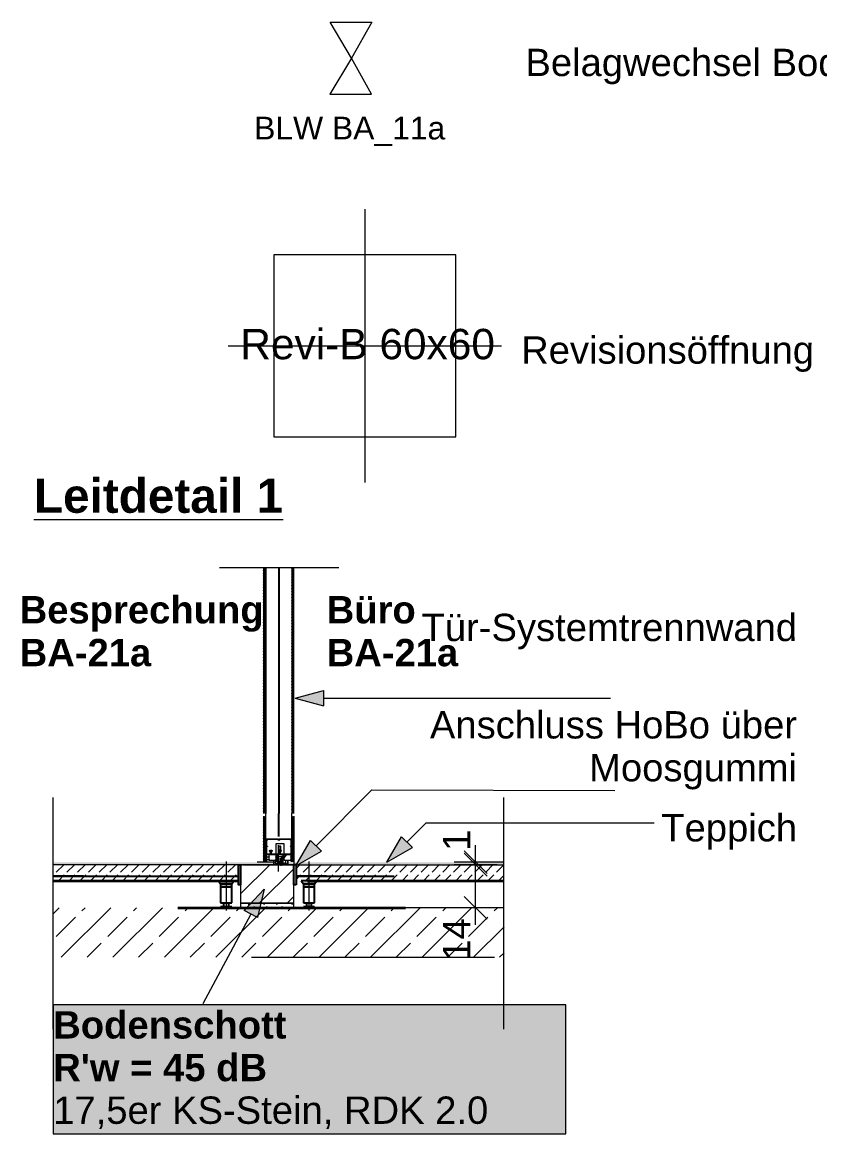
# Model space of a CAD drawing. Header units: metres. Extents: x -22.4 to 53.1, y 133.6 to 157.9.
# Drawn here: x 47.835 to 50.461, y 135.564 to 139.224 of the extents above; entities that cross this region are included whole.
import ezdxf

# ---------------------------------------------------------------- set-up
doc = ezdxf.new("R2010")
doc.units = ezdxf.units.M
doc.header["$MEASUREMENT"] = 0
for name, pattern in [('ACAD_ISO10W100', [0.18, 0.12, -0.03, 0, -0.03]), ('Achse', [0.0023, 0.0015, -0.0008]), ('Punktlinie', [0.0035, 0, -0.0035]), ('Strichlinie-über-Schnitt', [0.0023, 0.0008, -0.0015]), ('Strichpunktlinie', [0.006703, 0.003528, -0.001764, 0, -0.001411]), ('Wipeout_Contour', [1, 0, -1])]:
    doc.linetypes.add(name, pattern=pattern)
for name, color, linetype in [('20  Bodenspiegel + Einbauten', 7, 'Continuous'), ('20  Dach Aufbauten', 7, 'Continuous'), ('20  Dach Aufbauten_Schnittschraffur', 7, 'Continuous'), ('40  Text Bodenübersichten', 7, 'Continuous'), ('40 Text Legende', 7, 'Continuous'), ('Neubau_20  Bodenspiegel + Einbauten', 7, 'Continuous'), ('Neubau_20  Dach Aufbauten', 7, 'Continuous'), ('Neubau_40  Text Bodenübersichten', 7, 'Continuous')]:
    doc.layers.add(name, color=color, linetype=linetype)
doc.styles.add('ERSTELLTER_STIL_1', font='')
doc.styles.add('ERSTELLTER_STIL_3', font='')
doc.styles.get('ERSTELLTER_STIL_1').set_extended_font_data('Arial')
doc.styles.get('ERSTELLTER_STIL_3').set_extended_font_data('Arial', bold=True)
pattern_1 = [(355, (48.6789, 136.451), (0.5878, 0.7005), [0.09525, -1.04775]), (50, (48.6789, 136.451), (-0.5509, 0.8001), [0.0762, -0.8382]), (304.55, (48.7279, 136.5094), (-1.13865, 0.0996), [0.08095, -0.89045]), (358.82, (48.8585, 136.2714), (0.8098, 1.107), [0.1429, -1.5716]), (308.36, (48.926, 136.3637), (-1.7141, 0.0354), [0.1214, -1.3357]), (53.82, (48.8585, 136.2714), (-1.7141, 0.0354), [0.1143, -1.2573]), (24, (48.9034, 136.4061), (0.1745, 0.8976), [0.09525, -1.04775]), (79, (48.9034, 136.4061), (-0.8697, 0.4327), [0.0762, -0.8382]), (333.55, (48.9179, 136.4809), (1.0442, 0.4649), [0.08095, -0.89045]), (7.5, (48.67888, 136.451), (-0.30987, 0.28803), [0, -0.82804, 0, -0.8509, 0, -0.841375]), (37.5, (48.6789, 136.451), (-0.59044, 0.11795), [0, -0.48514, 0, -0.80899, 0, -0.32067]), (77.5, (48.47862, 136.25075), (0.45913, 0.49964), [0, -0.3175, 0, -0.9906, 0, -1.31445]), (87.5, (48.3888, 136.16095), (0.6136, 0.4338), [0, -0.41275, 0, -0.65786, 0, -0.93345])]
pattern_2 = [(87.606, (48.6834, 136.95832), (-0.31722, 0.01326), []), (357.606, (48.6834, 136.95832), (0.01326, 0.31722), [])]
pattern_3 = [(87.606, (48.6834, 136.9663), (-0.31722, 0.01326), []), (357.606, (48.6834, 136.9663), (0.01326, 0.31722), [])]
pattern_4 = [(45, (-343.01276, 206.428435), (-0.035355339, 0.035355339), [0.0375, -0.0125]), (45, (-343.01276, 206.46379), (-0.035355339, 0.035355339), [0.0375, -0.0125])]

msp = doc.modelspace()

# ---------------------------------------------------------------- hatches: boundary and pattern name
at = {"layer": '20  Dach Aufbauten', "linetype": 'Continuous', "lineweight": 0, "true_color": 0x000000}
h = msp.add_hatch(dxfattribs=at)
h.set_pattern_fill('ANSI31_0002', color=18, style=0, pattern_type=2)
h.set_pattern_definition([(110.38285, (48.6328933, 137.935288), (0.003124621, 0.001160972), [])])
h.paths.add_polyline_path([(48.6289, 137.4288), (48.6289, 136.6178), (48.6369, 136.6178), (48.6369, 137.4288)])
h = msp.add_hatch(dxfattribs=at)
h.set_pattern_fill('ANSI31_0002', color=18, style=0, pattern_type=2)
h.set_pattern_definition([(110.38285, (48.7258933, 137.935288), (0.003124621, 0.001160972), [])])
h.paths.add_polyline_path([(48.7229, 137.4288), (48.7229, 136.6178), (48.7289, 136.6178), (48.7289, 137.4288)])
h = msp.add_hatch(dxfattribs=at)
h.set_pattern_fill('ANSI31_0002', color=18, style=0, pattern_type=2)
h.set_pattern_definition([(69.617, (48.632895, 136.574641), (-0.00312462, 0.00116097), [])])
h.paths.add_polyline_path([(48.6369, 136.4636), (48.6369, 136.6098), (48.6289, 136.6098), (48.6289, 136.4636), (48.6299, 136.4626), (48.6359, 136.4626)])
h = msp.add_hatch(dxfattribs=at)
h.set_pattern_fill('ANSI31_0002', color=18, style=0, pattern_type=2)
h.set_pattern_definition([(69.617, (48.725895, 136.574641), (-0.00312462, 0.00116097), [])])
h.paths.add_polyline_path([(48.7289, 136.6098), (48.7229, 136.6098), (48.7229, 136.4636), (48.7239, 136.4626), (48.7279, 136.4626), (48.7289, 136.4636)])
h = msp.add_hatch(dxfattribs=at)
h.set_pattern_fill('ANSI31_0002', color=18, style=0, pattern_type=2)
h.set_pattern_definition([(114.617, (48.6834074, 136.4948165), (0.00568195, 0.00260346), [])])
h.paths.add_polyline_path([(48.6329, 136.4617, 0.300859), (48.6339, 136.4604), (48.6359, 136.4599), (48.6389, 136.4598), (48.6394, 136.4603), (48.6394, 136.4656), (48.6477, 136.4658), (48.6479, 136.4671), (48.6396, 136.4673), (48.6394, 136.4741), (48.6477, 136.4743), (48.6479, 136.4756), (48.6396, 136.4758), (48.6394, 136.4828, -0.414214), (48.6404, 136.4838), (48.6708, 136.4838), (48.6713, 136.4833), (48.6713, 136.476), (48.67, 136.4758), (48.6698, 136.4745), (48.6711, 136.4743), (48.6713, 136.4675), (48.67, 136.4673), (48.6698, 136.466), (48.6711, 136.4658), (48.6713, 136.463), (48.6731, 136.4628), (48.6733, 136.4833), (48.6738, 136.4838), (48.693, 136.4838), (48.6935, 136.4833), (48.6935, 136.463), (48.6953, 136.4628), (48.6955, 136.4656), (48.6968, 136.4658), (48.697, 136.4671), (48.6957, 136.4673), (48.6955, 136.4741), (48.6968, 136.4743), (48.697, 136.4756), (48.6957, 136.4758), (48.6955, 136.4833), (48.696, 136.4838), (48.7194, 136.4838, -0.414214), (48.7204, 136.4828), (48.7204, 136.476), (48.7191, 136.4758), (48.7189, 136.4745), (48.7202, 136.4743), (48.7204, 136.4675), (48.7191, 136.4673), (48.7189, 136.466), (48.7202, 136.4658), (48.7204, 136.4603), (48.7209, 136.4598), (48.7234, 136.4598), (48.7258, 136.4604, 0.300859), (48.7269, 136.4617), (48.7226, 136.4618), (48.7224, 136.5346), (48.6811, 136.5348), (48.6809, 136.533), (48.6791, 136.5328), (48.6789, 136.5346), (48.6376, 136.5348), (48.6374, 136.462), (48.6331, 136.4618)])
h.paths.add_polyline_path([(48.6394, 136.4868), (48.6394, 136.5091), (48.6422, 136.5093), (48.6424, 136.5104), (48.6396, 136.5106), (48.6394, 136.5306), (48.6414, 136.5308, 0.414214), (48.6424, 136.5318), (48.6424, 136.5326), (48.6767, 136.5328), (48.6769, 136.5318, 0.414214), (48.6779, 136.5308), (48.6819, 136.5308, 0.414214), (48.6829, 136.5318), (48.6829, 136.5326), (48.7172, 136.5328), (48.7174, 136.5318, 0.414214), (48.7184, 136.5308), (48.7202, 136.5308), (48.7204, 136.5108), (48.7176, 136.5106), (48.7174, 136.5095), (48.7202, 136.5093), (48.7204, 136.4868, -0.414214), (48.7194, 136.4858), (48.6856, 136.4858, -0.398119), (48.6846, 136.4869), (48.6846, 136.4901, -0.28969), (48.6852, 136.491, 0.265984), (48.6876, 136.4944, 0.255745), (48.686, 136.4982), (48.6853, 136.498), (48.6846, 136.4969), (48.6851, 136.4962), (48.6856, 136.4961, -0.206392), (48.6859, 136.4937), (48.6853, 136.4935), (48.6847, 136.4931), (48.6847, 136.4926, -0.10212), (48.6834, 136.4921, -0.10212), (48.6823, 136.4923), (48.6821, 136.4929), (48.6817, 136.4935), (48.6811, 136.4935, -0.206392), (48.6809, 136.4959), (48.6815, 136.4961), (48.6821, 136.4966), (48.6815, 136.498), (48.6808, 136.4982, 0.255756), (48.6792, 136.4944, 0.265984), (48.6816, 136.491, -0.28969), (48.6821, 136.4901), (48.6821, 136.4869, -0.392046), (48.6811, 136.4858), (48.6556, 136.4858, -0.414214), (48.6546, 136.4868), (48.6546, 136.49, -0.28969), (48.6552, 136.4909, 0.265984), (48.6576, 136.4944, 0.255748), (48.656, 136.4981), (48.6553, 136.4979), (48.6546, 136.4968), (48.6551, 136.4961), (48.6556, 136.496, -0.206392), (48.6559, 136.4936), (48.6553, 136.4935), (48.6547, 136.493), (48.6547, 136.4925, -0.10212), (48.6534, 136.492, -0.10212), (48.6523, 136.4922), (48.6521, 136.4928), (48.6517, 136.4934), (48.6511, 136.4935, -0.206392), (48.6509, 136.4958), (48.6515, 136.496), (48.6521, 136.4965), (48.6515, 136.4979), (48.6508, 136.4981, 0.258933), (48.6492, 136.4944, 0.265984), (48.6516, 136.4909, -0.28969), (48.6521, 136.49), (48.6521, 136.4868, -0.414214), (48.6511, 136.4858), (48.6404, 136.4858, -0.414214)], flags=0)
h = msp.add_hatch(dxfattribs=at)
h.set_pattern_fill('ANSI37_0002', color=18, style=0, pattern_type=2)
h.set_pattern_definition(pattern_3)
h.paths.add_polyline_path([(48.6369, 136.5356), (48.6369, 136.5316), (48.6374, 136.5356)])
h = msp.add_hatch(dxfattribs=at)
h.set_pattern_fill('ANSI37_0002', color=18, style=0, pattern_type=2)
h.set_pattern_definition(pattern_3)
h.paths.add_polyline_path([(48.7229, 136.5316), (48.7229, 136.5356), (48.7224, 136.5356), (48.7224, 136.5316)])
h = msp.add_hatch(dxfattribs=at)
h.set_pattern_fill('ANSI37_0002', color=18, style=0, pattern_type=2)
h.set_pattern_definition(pattern_2)
h.paths.add_polyline_path([(48.6374, 136.4636), (48.6374, 136.4776), (48.6369, 136.4636)])
h = msp.add_hatch(dxfattribs=at)
h.set_pattern_fill('AR_CONC_0002', color=18, style=0, pattern_type=2)
h.set_pattern_definition(pattern_1)
h.paths.add_polyline_path([(48.6479, 136.4638), (48.6698, 136.4638), (48.6696, 136.4783), (48.6696, 136.4838), (48.6479, 136.4838)])
h = msp.add_hatch(dxfattribs=at)
h.set_pattern_fill('AR_CONC_0002', color=18, style=0, pattern_type=2)
h.set_pattern_definition(pattern_1)
h.paths.add_polyline_path([(48.697, 136.4783), (48.697, 136.4638), (48.7189, 136.4638), (48.7189, 136.4838), (48.6971, 136.4838), (48.6971, 136.4783)])
h = msp.add_hatch(dxfattribs=at)
h.set_pattern_fill('ANSI37_0002', color=18, style=0, pattern_type=2)
h.set_pattern_definition(pattern_2)
h.paths.add_polyline_path([(48.7224, 136.4776), (48.7224, 136.4636), (48.7229, 136.4636), (48.7229, 136.4776)])
h = msp.add_hatch(dxfattribs=at)
h.set_pattern_fill('ANSI37_0002', color=18, style=0, pattern_type=2)
h.set_pattern_definition(pattern_2)
h.paths.add_polyline_path([(48.6334, 136.4626), (48.6334, 136.4618), (48.6372, 136.4618), (48.6374, 136.4626)])
h = msp.add_hatch(dxfattribs=at)
h.set_pattern_fill('ANSI31_0002', color=18, style=0, pattern_type=2)
h.set_pattern_definition([(65.383, (48.6878957, 136.4833093), (-0.0056819, 0.0026035), [])])
h.paths.add_polyline_path([(48.6782, 136.4544), (48.6779, 136.454), (48.6774, 136.4543, 0.009505), (48.6737, 136.4538, 0.162108), (48.6691, 136.4516), (48.668, 136.4504), (48.6682, 136.4499), (48.6727, 136.4503), (48.6736, 136.451), (48.6744, 136.4514, -0.015595), (48.6805, 136.4521, -0.423852), (48.6821, 136.4506), (48.6841, 136.4504), (48.6844, 136.4508, -0.408124), (48.6858, 136.4523, -0.004181), (48.6875, 136.4524), (48.6879, 136.4528), (48.6883, 136.4524, -0.004181), (48.6899, 136.4523, -0.408124), (48.6914, 136.4508), (48.6917, 136.4504), (48.6934, 136.4504, -0.423852), (48.6953, 136.4521, -0.015595), (48.7013, 136.4514), (48.7022, 136.451), (48.7028, 136.4504), (48.7076, 136.4499), (48.7078, 136.4504), (48.7066, 136.4516, 0.162108), (48.7021, 136.4538, 0.009505), (48.6983, 136.4543), (48.6979, 136.454), (48.6975, 136.4544, 0.023155), (48.6883, 136.4549), (48.6879, 136.4545), (48.6875, 136.4549, 0.023155)])
h = msp.add_hatch(dxfattribs=at)
h.set_pattern_fill('ANSI37_0002', color=18, style=0, pattern_type=2)
h.set_pattern_definition(pattern_2)
h.paths.add_polyline_path([(48.7264, 136.4626), (48.7224, 136.4626), (48.7224, 136.462), (48.7264, 136.4618)])
at = {"layer": '20  Dach Aufbauten_Schnittschraffur', "linetype": 'Continuous', "lineweight": 0, "true_color": 0xabadb3}
for points in [[(47.9367, 136.4499), (48.6684, 136.4499), (48.6684, 136.4579), (47.9367, 136.4579)], [(48.7078, 136.4498), (49.4211, 136.4498), (49.4211, 136.4578), (48.7078, 136.4578)]]:
    msp.add_hatch(color=253, dxfattribs=at).paths.add_polyline_path(points)
at = {"layer": '20  Dach Aufbauten_Schnittschraffur', "linetype": 'Continuous', "lineweight": 0, "true_color": 0x000000}
h = msp.add_hatch(dxfattribs=at)
h.set_pattern_fill('Beton__unbewehrt_0002', color=18, style=0, pattern_type=2)
h.set_pattern_definition(pattern_4)
h.paths.add_polyline_path([(47.9367, 136.3968), (48.5464, 136.3968), (48.5464, 136.4498), (47.9367, 136.4498)])
h = msp.add_hatch(dxfattribs=at)
h.set_pattern_fill('Mauerwerk_0002', color=18, style=0, pattern_type=2)
h.set_pattern_definition([(45, (-343.01276, 206.428435), (-0.045961939, 0.045961939), [])])
h.paths.add_polyline_path([(48.5539, 136.3228), (48.7289, 136.3228), (48.7289, 136.4498), (48.5539, 136.4498)])
h = msp.add_hatch(dxfattribs=at)
h.set_pattern_fill('Beton__unbewehrt_0002', color=18, style=0, pattern_type=2)
h.set_pattern_definition(pattern_4)
h.paths.add_polyline_path([(48.7364, 136.3969), (49.4211, 136.3969), (49.4211, 136.4499), (48.7364, 136.4499)])
h = msp.add_hatch(dxfattribs=at)
h.set_pattern_fill('Sand_0002', color=18, style=0, pattern_type=2)
h.set_pattern_definition([(84.8056, (48.641395, 136.507826), (-0.00556846, 0.0612531), [0, -0.0410038, 0, -0.0615057]), (91.895, (48.6588945, 136.507826), (0.00740008, 0.0296275), [0, -0.0398178, 0, -0.0687761])])
h.paths.add_polyline_path([(48.5539, 136.3078), (48.7289, 136.3079), (48.7289, 136.3228), (48.5539, 136.3228)])
h = msp.add_hatch(dxfattribs=at)
h.set_pattern_fill('Beton__Stahlbeton_0002', color=18, style=0, pattern_type=2)
h.set_pattern_definition([(45, (-343.01276, 206.42843), (-0.084852814, 0.084852814), []), (45, (-343.05518, 206.47086), (-0.084852814, 0.084852814), [0.09, -0.03])])
h.paths.add_polyline_path([(49.4212, 136.3078), (47.9368, 136.3078), (47.9368, 136.1448), (49.4212, 136.1448)])
at = {"layer": 'Neubau_20  Bodenspiegel + Einbauten', "linetype": 'Continuous', "lineweight": 0, "ltscale": 1000, "true_color": 0xffffff}
msp.add_hatch(color=7, dxfattribs=at).paths.add_polyline_path([(47.9368, 135.5636), (49.6247, 135.5636), (49.6247, 135.9879), (47.9368, 135.9879)])
at = {"layer": 'Neubau_20  Dach Aufbauten', "linetype": 'Continuous', "lineweight": 0, "true_color": 0x000000}
for points in [[(48.7337, 136.9979), (48.827, 136.9729), (48.827, 137.0229)], [(49.0356, 136.4579), (49.1193, 136.5062), (49.0839, 136.5415)], [(48.7361, 136.4461), (48.8198, 136.4944), (48.7844, 136.5298)], [(48.6313, 136.3694), (48.5653, 136.2989), (48.6094, 136.2753)]]:
    msp.add_hatch(color=18, dxfattribs=at).paths.add_polyline_path(points)
at = {"layer": 'Neubau_20  Dach Aufbauten', "linetype": 'Continuous', "lineweight": 0, "true_color": 0xffffff}
for points in [[(48.5539, 136.3832), (48.5539, 136.4498), (48.5464, 136.4498), (48.5464, 136.3832)], [(48.7364, 136.3833), (48.7364, 136.4499), (48.7289, 136.4499), (48.7289, 136.3833)]]:
    msp.add_hatch(color=7, dxfattribs=at).paths.add_polyline_path(points)

# ---------------------------------------------------------------- linework, layer by layer
at = {"layer": '20  Dach Aufbauten', "color": 7, "linetype": 'Continuous', "lineweight": 13, "ltscale": 1000}
for p, q in [((48.6289, 137.4288), (48.6289, 136.6178)), ((48.6369, 136.6178), (48.6369, 137.4288)), ((48.6374, 137.4288), (48.6374, 136.6178)), ((48.6789, 137.4288), (48.6789, 136.6178)), ((48.6809, 137.4288), (48.6809, 136.6178)), ((48.7224, 137.4288), (48.7224, 136.6178)), ((48.7229, 137.4288), (48.7229, 136.6178)), ((48.7289, 136.6178), (48.7289, 137.4288)), ((48.6789, 136.4278), (48.6789, 136.5138)), ((48.6289, 136.4716), (48.6289, 136.4578)), ((48.6696, 136.4783), (48.6781, 136.4783)), ((48.6735, 136.4783), (48.6735, 136.4595)), ((48.6781, 136.4783), (48.6736, 136.4783)), ((48.6745, 136.4782), (48.6745, 136.4595)), ((48.6763, 136.4783), (48.6746, 136.4783)), ((48.6755, 136.4748), (48.6749, 136.4742)), ((48.6749, 136.4745), (48.6749, 136.4622)), ((48.6757, 136.4735), (48.6749, 136.4743)), ((48.6757, 136.4743), (48.6749, 136.4735)), ((48.6757, 136.4728), (48.6749, 136.4736)), ((48.6757, 136.4736), (48.6749, 136.4728)), ((48.6757, 136.4721), (48.6749, 136.4729)), ((48.6757, 136.4729), (48.6749, 136.4721)), ((48.6757, 136.4714), (48.6749, 136.4722)), ((48.6757, 136.4722), (48.6749, 136.4714)), ((48.6757, 136.4707), (48.6749, 136.4715)), ((48.6757, 136.4715), (48.6749, 136.4707)), ((48.6757, 136.4708), (48.6749, 136.47)), ((48.6757, 136.4699), (48.6749, 136.4707)), ((48.6757, 136.4701), (48.6749, 136.4693)), ((48.6757, 136.4692), (48.6749, 136.47)), ((48.6757, 136.4694), (48.6749, 136.4686)), ((48.6757, 136.4685), (48.6749, 136.4693)), ((48.6757, 136.4687), (48.6749, 136.4679)), ((48.6757, 136.4678), (48.6749, 136.4686)), ((48.6757, 136.468), (48.6749, 136.4672)), ((48.6757, 136.4671), (48.6749, 136.4679)), ((48.6757, 136.4742), (48.6751, 136.4748)), ((48.6752, 136.4748), (48.6754, 136.4748)), ((48.6757, 136.4745), (48.6757, 136.4659)), ((48.6757, 136.4717), (48.6757, 136.466)), ((48.6758, 136.4719), (48.6759, 136.4719)), ((48.6766, 136.4712), (48.676, 136.4718)), ((48.6767, 136.4653), (48.6767, 136.4711)), ((48.6771, 136.47), (48.6771, 136.4775)), ((48.6772, 136.4698), (48.6773, 136.4698)), ((48.6774, 136.4699), (48.678, 136.4705)), ((48.6781, 136.4783), (48.6781, 136.4773)), ((48.6781, 136.477), (48.6781, 136.4783)), ((48.6781, 136.477), (48.6794, 136.477)), ((48.6781, 136.476), (48.6794, 136.476)), ((48.6781, 136.4706), (48.6781, 136.476)), ((48.6795, 136.4664), (48.6795, 136.4717)), ((48.6796, 136.4769), (48.6796, 136.4762)), ((48.6797, 136.4719), (48.6798, 136.4719)), ((48.6805, 136.4711), (48.6799, 136.4718)), ((48.6805, 136.4712), (48.6805, 136.4712)), ((48.6805, 136.4712), (48.6805, 136.4711)), ((48.6805, 136.4617), (48.6805, 136.4711)), ((48.6862, 136.4712), (48.6863, 136.4712)), ((48.6863, 136.4712), (48.6862, 136.4711)), ((48.6862, 136.4617), (48.6862, 136.4711)), ((48.6863, 136.4712), (48.6869, 136.4718)), ((48.6871, 136.4719), (48.687, 136.4719)), ((48.6872, 136.4769), (48.6872, 136.4762)), ((48.6872, 136.4664), (48.6872, 136.4717)), ((48.6887, 136.477), (48.6873, 136.477)), ((48.6887, 136.476), (48.6873, 136.476)), ((48.6887, 136.4783), (48.6931, 136.4783)), ((48.6887, 136.4783), (48.6887, 136.4773)), ((48.6887, 136.477), (48.6887, 136.4783)), ((48.6887, 136.4706), (48.6887, 136.476)), ((48.6893, 136.4699), (48.6887, 136.4705)), ((48.6895, 136.4698), (48.6895, 136.4698)), ((48.6897, 136.47), (48.6897, 136.4775)), ((48.6901, 136.4712), (48.6907, 136.4718)), ((48.6901, 136.4653), (48.6901, 136.4711)), ((48.6905, 136.4783), (48.6921, 136.4783)), ((48.6909, 136.4719), (48.6909, 136.4719)), ((48.6917, 136.4748), (48.6911, 136.4742)), ((48.6911, 136.4745), (48.6911, 136.4659)), ((48.6919, 136.4735), (48.6911, 136.4743)), ((48.6919, 136.4743), (48.6911, 136.4735)), ((48.6919, 136.4728), (48.6911, 136.4736)), ((48.6919, 136.4736), (48.6911, 136.4728)), ((48.6919, 136.4721), (48.6911, 136.4729)), ((48.6919, 136.4728), (48.6911, 136.472)), ((48.6919, 136.4714), (48.6911, 136.4722)), ((48.6919, 136.4721), (48.6911, 136.4713)), ((48.6911, 136.4717), (48.6911, 136.466)), ((48.6919, 136.4707), (48.6911, 136.4715)), ((48.6919, 136.4714), (48.6911, 136.4706)), ((48.6919, 136.47), (48.6911, 136.4708)), ((48.6919, 136.4707), (48.6911, 136.4699)), ((48.6919, 136.4693), (48.6911, 136.4701)), ((48.6919, 136.47), (48.6911, 136.4692)), ((48.6919, 136.4686), (48.6911, 136.4694)), ((48.6919, 136.4693), (48.6911, 136.4685)), ((48.6919, 136.4679), (48.6911, 136.4687)), ((48.6919, 136.4686), (48.6911, 136.4678)), ((48.6919, 136.4672), (48.6911, 136.468)), ((48.6919, 136.4679), (48.6911, 136.4671)), ((48.6919, 136.4743), (48.6913, 136.4748)), ((48.6916, 136.4748), (48.6914, 136.4748)), ((48.6919, 136.4745), (48.6919, 136.4622)), ((48.6923, 136.4782), (48.6923, 136.4595)), ((48.6933, 136.4783), (48.6933, 136.4595)), ((48.6624, 136.4638), (48.6624, 136.4498)), ((48.6684, 136.4638), (48.6684, 136.4508)), ((48.6743, 136.4593), (48.6736, 136.4593)), ((48.6757, 136.4673), (48.6749, 136.4665)), ((48.6757, 136.4664), (48.6749, 136.4672)), ((48.6757, 136.4657), (48.6749, 136.4665)), ((48.6757, 136.4665), (48.6749, 136.4657)), ((48.6758, 136.4649), (48.6749, 136.4658)), ((48.6757, 136.4658), (48.6749, 136.465)), ((48.6758, 136.4652), (48.6749, 136.4643)), ((48.6759, 136.4641), (48.6749, 136.4651)), ((48.6758, 136.4646), (48.6749, 136.4636)), ((48.676, 136.4633), (48.6749, 136.4644)), ((48.6759, 136.4639), (48.6749, 136.4629)), ((48.6761, 136.4625), (48.6749, 136.4637)), ((48.676, 136.4633), (48.6749, 136.4622)), ((48.6774, 136.4605), (48.6749, 136.463)), ((48.6764, 136.4607), (48.6749, 136.4623)), ((48.6749, 136.4622), (48.6752, 136.4588)), ((48.6769, 136.4628), (48.675, 136.4609)), ((48.676, 136.4627), (48.675, 136.4616)), ((48.6763, 136.4601), (48.675, 136.4615)), ((48.6764, 136.4593), (48.675, 136.4607)), ((48.6775, 136.4627), (48.6751, 136.4603)), ((48.6764, 136.4586), (48.6751, 136.4599)), ((48.6779, 136.4624), (48.6752, 136.4596)), ((48.6763, 136.4601), (48.6752, 136.459)), ((48.6764, 136.4595), (48.6752, 136.4583)), ((48.6764, 136.4579), (48.6752, 136.4591)), ((48.6752, 136.4588), (48.6752, 136.4564)), ((48.6764, 136.4588), (48.6752, 136.4576)), ((48.6764, 136.4572), (48.6752, 136.4584)), ((48.6764, 136.4581), (48.6752, 136.4569)), ((48.6766, 136.4563), (48.6752, 136.4577)), ((48.6762, 136.456), (48.6752, 136.457)), ((48.6764, 136.4574), (48.6753, 136.4562)), ((48.676, 136.4555), (48.6753, 136.4562)), ((48.6764, 136.4567), (48.6755, 136.4558)), ((48.676, 136.4628), (48.6757, 136.466)), ((48.6761, 136.4625), (48.6757, 136.4659)), ((48.6769, 136.4564), (48.6759, 136.4555)), ((48.6761, 136.4625), (48.6769, 136.4625)), ((48.6778, 136.4608), (48.6761, 136.4625)), ((48.6761, 136.4563), (48.6764, 136.4567)), ((48.6766, 136.4626), (48.6762, 136.4626)), ((48.6762, 136.4607), (48.677, 136.4608)), ((48.6762, 136.4607), (48.6764, 136.4588)), ((48.6769, 136.4553), (48.6762, 136.456)), ((48.6764, 136.4593), (48.6763, 136.4604)), ((48.6763, 136.4561), (48.6767, 136.4564)), ((48.6768, 136.4608), (48.6764, 136.4606)), ((48.6764, 136.4588), (48.6764, 136.4567)), ((48.6775, 136.4563), (48.6765, 136.4554)), ((48.6777, 136.4552), (48.6766, 136.4563)), ((48.6781, 136.4612), (48.6767, 136.4625)), ((48.6768, 136.4628), (48.6768, 136.4635)), ((48.6768, 136.4635), (48.6782, 136.4635)), ((48.677, 136.4629), (48.6769, 136.4628)), ((48.6798, 136.4592), (48.6769, 136.4589)), ((48.6784, 136.4621), (48.677, 136.4608)), ((48.6784, 136.4615), (48.6771, 136.4629)), ((48.6771, 136.4606), (48.6771, 136.4599)), ((48.6783, 136.46), (48.6771, 136.4599)), ((48.6781, 136.4562), (48.6771, 136.4553)), ((48.6786, 136.462), (48.6773, 136.4629)), ((48.6786, 136.4551), (48.6773, 136.4563)), ((48.6782, 136.4613), (48.6774, 136.4605)), ((48.6787, 136.4645), (48.6775, 136.4645)), ((48.6786, 136.4618), (48.6776, 136.4606)), ((48.6787, 136.4561), (48.6778, 136.4552)), ((48.6793, 136.455), (48.6781, 136.4562)), ((48.6794, 136.4561), (48.6784, 136.4551)), ((48.6801, 136.4549), (48.6789, 136.4561)), ((48.6789, 136.4498), (48.6789, 136.4498)), ((48.68, 136.456), (48.679, 136.455)), ((48.6792, 136.4625), (48.6792, 136.461)), ((48.6795, 136.4653), (48.6795, 136.4664)), ((48.6809, 136.4549), (48.6797, 136.4561)), ((48.6807, 136.456), (48.6797, 136.455)), ((48.6834, 136.4592), (48.6798, 136.4592)), ((48.6814, 136.456), (48.6803, 136.4549)), ((48.6816, 136.4548), (48.6804, 136.456)), ((48.6821, 136.4559), (48.681, 136.4549)), ((48.6823, 136.4548), (48.6812, 136.456)), ((48.6815, 136.4607), (48.6852, 136.4607)), ((48.6828, 136.4559), (48.6817, 136.4548)), ((48.683, 136.4548), (48.6819, 136.4559)), ((48.6835, 136.4559), (48.6824, 136.4548)), ((48.6837, 136.4548), (48.6826, 136.4559)), ((48.6842, 136.4559), (48.6831, 136.4548)), ((48.6844, 136.4548), (48.6833, 136.4559)), ((48.6834, 136.4592), (48.687, 136.4592)), ((48.6849, 136.4559), (48.6838, 136.4548)), ((48.6851, 136.4548), (48.684, 136.4559)), ((48.6856, 136.456), (48.6845, 136.4548)), ((48.6858, 136.4549), (48.6848, 136.4559)), ((48.6864, 136.456), (48.6852, 136.4548)), ((48.6865, 136.4549), (48.6854, 136.456)), ((48.6871, 136.4561), (48.6859, 136.4549)), ((48.6871, 136.455), (48.6861, 136.456)), ((48.6879, 136.4561), (48.6867, 136.4549)), ((48.6878, 136.455), (48.6868, 136.456)), ((48.687, 136.4592), (48.6898, 136.4589)), ((48.6872, 136.4653), (48.6872, 136.4664)), ((48.6884, 136.4551), (48.6874, 136.4561)), ((48.6887, 136.4562), (48.6875, 136.455)), ((48.6876, 136.4625), (48.6876, 136.461)), ((48.6879, 136.4458), (48.6879, 136.455)), ((48.688, 136.4645), (48.6893, 136.4645)), ((48.689, 136.4552), (48.6881, 136.4562)), ((48.6882, 136.462), (48.6895, 136.4629)), ((48.6882, 136.4618), (48.6892, 136.4606)), ((48.6895, 136.4564), (48.6883, 136.4551)), ((48.6897, 136.4629), (48.6884, 136.4615)), ((48.6898, 136.4608), (48.6884, 136.4622)), ((48.6894, 136.4605), (48.6884, 136.4615)), ((48.6885, 136.46), (48.6896, 136.4599)), ((48.69, 136.4635), (48.6886, 136.4635)), ((48.6901, 136.4625), (48.6887, 136.4612)), ((48.6897, 136.4553), (48.6887, 136.4562)), ((48.6916, 136.4597), (48.6888, 136.4624)), ((48.6907, 136.4625), (48.689, 136.4608)), ((48.6905, 136.4566), (48.6891, 136.4552)), ((48.6917, 136.4603), (48.6893, 136.4627)), ((48.6903, 136.4554), (48.6893, 136.4563)), ((48.6898, 136.4608), (48.6894, 136.4605)), ((48.6897, 136.4606), (48.6896, 136.4599)), ((48.6905, 136.4607), (48.6897, 136.4608)), ((48.6902, 136.4625), (48.6898, 136.4629)), ((48.6919, 136.4629), (48.6898, 136.4608)), ((48.6899, 136.4628), (48.69, 136.4635)), ((48.6907, 136.4625), (48.6899, 136.4625)), ((48.6915, 136.4569), (48.6899, 136.4553)), ((48.6909, 136.4555), (48.6899, 136.4564)), ((48.69, 136.4608), (48.6904, 136.4606)), ((48.6905, 136.4561), (48.6901, 136.4564)), ((48.6902, 136.4626), (48.6906, 136.4626)), ((48.6918, 136.4609), (48.6902, 136.4625)), ((48.6905, 136.4607), (48.6903, 136.4588)), ((48.6917, 136.4599), (48.6903, 136.4586)), ((48.6916, 136.4591), (48.6903, 136.4579)), ((48.6903, 136.4588), (48.6903, 136.4567)), ((48.6915, 136.4576), (48.6903, 136.4588)), ((48.6915, 136.4584), (48.6903, 136.4572)), ((48.6915, 136.4569), (48.6903, 136.4581)), ((48.6915, 136.4562), (48.6903, 136.4574)), ((48.6907, 136.4563), (48.6903, 136.4567)), ((48.6913, 136.4558), (48.6903, 136.4567)), ((48.6919, 136.4622), (48.6904, 136.4607)), ((48.6917, 136.4607), (48.6904, 136.4593)), ((48.6904, 136.4593), (48.6905, 136.4604)), ((48.6915, 136.4583), (48.6904, 136.4595)), ((48.6918, 136.4615), (48.6905, 136.4601)), ((48.6916, 136.459), (48.6905, 136.4601)), ((48.6915, 136.4576), (48.6905, 136.4566)), ((48.6907, 136.4625), (48.6911, 136.4659)), ((48.6919, 136.4637), (48.6907, 136.4625)), ((48.6918, 136.4616), (48.6907, 136.4627)), ((48.6908, 136.4628), (48.6911, 136.466)), ((48.6919, 136.4644), (48.6908, 136.4633)), ((48.6919, 136.4622), (48.6908, 136.4633)), ((48.6915, 136.4562), (48.6908, 136.4555)), ((48.6919, 136.4651), (48.6909, 136.4641)), ((48.6919, 136.4629), (48.6909, 136.464)), ((48.6919, 136.4658), (48.691, 136.4649)), ((48.6919, 136.4644), (48.691, 136.4652)), ((48.6919, 136.4636), (48.691, 136.4646)), ((48.6919, 136.4665), (48.6911, 136.4673)), ((48.6919, 136.4672), (48.6911, 136.4664)), ((48.6919, 136.4658), (48.6911, 136.4666)), ((48.6919, 136.4665), (48.6911, 136.4657)), ((48.6919, 136.4651), (48.6911, 136.4659)), ((48.6919, 136.4622), (48.6915, 136.4588)), ((48.6915, 136.4588), (48.6915, 136.4564)), ((48.6924, 136.4593), (48.6931, 136.4593)), ((48.7019, 136.4638), (48.7019, 136.4539)), ((48.7019, 136.4512), (48.7019, 136.4498)), ((48.7079, 136.4638), (48.7079, 136.4498)), ((48.7099, 136.4638), (48.7099, 136.4498)), ((48.7289, 136.4636), (48.7289, 136.4498))]:
    msp.add_line(p, q, dxfattribs=at)
at = {"layer": '20  Dach Aufbauten', "color": 7, "linetype": 'ACAD_ISO10W100', "lineweight": 13, "ltscale": 1000}
for p, q in [((48.5066, 136.4598), (48.5066, 136.2988)), ((48.7788, 136.46), (48.7788, 136.2989))]:
    msp.add_line(p, q, dxfattribs=at)
at = {"layer": '20  Dach Aufbauten', "color": 7, "linetype": 'Strichlinie-über-Schnitt', "lineweight": 35, "ltscale": 1000}
for p, q in [((47.9367, 136.3968), (48.5464, 136.3968)), ((48.7739, 136.3969), (49.4211, 136.3969)), ((48.3473, 136.3078), (49.0973, 136.3078))]:
    msp.add_line(p, q, dxfattribs=at)
at = {"layer": '20  Dach Aufbauten', "color": 7, "linetype": 'Punktlinie', "lineweight": 25, "ltscale": 1000}
for p, q in [((47.9368, 136.4127), (48.5464, 136.4127)), ((48.7364, 136.4128), (49.3836, 136.413))]:
    msp.add_line(p, q, dxfattribs=at)
at = {"layer": '20  Dach Aufbauten', "color": 7, "linetype": 'Strichlinie-über-Schnitt', "lineweight": 25, "ltscale": 1000}
for p, q in [((47.9368, 136.4118), (48.5464, 136.4118)), ((48.7364, 136.4119), (49.0598, 136.4119))]:
    msp.add_line(p, q, dxfattribs=at)
at = {"layer": '20  Dach Aufbauten', "color": 7, "linetype": 'Achse', "lineweight": 25, "ltscale": 1000}
for p, q in [((48.488, 136.3869), (48.5251, 136.3869)), ((48.7605, 136.387), (48.7976, 136.387)), ((48.5251, 136.3107), (48.488, 136.3107)), ((48.7976, 136.3108), (48.7605, 136.3108))]:
    msp.add_line(p, q, dxfattribs=at)
at = {"layer": '20  Dach Aufbauten', "color": 7, "linetype": 'Continuous', "lineweight": 13, "ltscale": 1000, "flags": 128}
for points in [[(48.6374, 136.5426), (48.6374, 136.6178)], [(48.6789, 136.5426), (48.6789, 136.6178)], [(48.6809, 136.5426), (48.6809, 136.6178)], [(48.7224, 136.5426), (48.7224, 136.6178)], [(48.6289, 136.6098), (48.6289, 136.4636), (48.6299, 136.4626), (48.6359, 136.4626), (48.6369, 136.4636), (48.6369, 136.6098)], [(48.7289, 136.6098), (48.7289, 136.4636), (48.7279, 136.4626), (48.7239, 136.4626), (48.7229, 136.4636), (48.7229, 136.6098)], [(48.7204, 136.476), (48.7204, 136.4828)], [(48.5616, 136.4498), (48.7159, 136.4498)]]:
    msp.add_lwpolyline(points, dxfattribs=at)
for points in [[(48.6787, 136.5348), (48.6789, 136.533), (48.6807, 136.5328), (48.6809, 136.5346), (48.7222, 136.5348), (48.7224, 136.462), (48.7267, 136.4618, -0.300859), (48.7258, 136.4604), (48.7239, 136.4599), (48.7209, 136.4598), (48.7204, 136.4603), (48.7204, 136.4656), (48.7191, 136.4658), (48.7189, 136.4671), (48.7202, 136.4673), (48.7204, 136.4741), (48.7191, 136.4743), (48.7189, 136.4756), (48.7202, 136.4758), (48.7204, 136.4828, 0.414214), (48.7194, 136.4838), (48.696, 136.4838), (48.6955, 136.4833), (48.6955, 136.476), (48.6968, 136.4758), (48.697, 136.4745), (48.6957, 136.4743), (48.6955, 136.4675), (48.6968, 136.4673), (48.697, 136.466), (48.6957, 136.4658), (48.6955, 136.463), (48.6937, 136.4628), (48.6935, 136.4833), (48.693, 136.4838), (48.6738, 136.4838), (48.6733, 136.4833), (48.6733, 136.463), (48.6715, 136.4628), (48.6713, 136.4656), (48.67, 136.4658), (48.6698, 136.4671), (48.6711, 136.4673), (48.6713, 136.4741), (48.67, 136.4743), (48.6698, 136.4756), (48.6711, 136.4758), (48.6713, 136.4833), (48.6708, 136.4838), (48.6404, 136.4838, 0.414214), (48.6394, 136.4828), (48.6394, 136.476), (48.6477, 136.4758), (48.6479, 136.4745), (48.6396, 136.4743), (48.6394, 136.4675), (48.6442, 136.4673), (48.6477, 136.4673), (48.6479, 136.466), (48.6396, 136.4658), (48.6394, 136.4603), (48.6389, 136.4598), (48.6364, 136.4598), (48.6339, 136.4604, -0.300859), (48.6329, 136.4617), (48.6372, 136.4618), (48.6374, 136.5346)], [(48.6508, 136.4981), (48.6515, 136.4979), (48.6522, 136.4968), (48.6517, 136.4961), (48.6511, 136.496, 0.206392), (48.6509, 136.4936), (48.6515, 136.4935), (48.6521, 136.493), (48.6521, 136.4925, 0.10212), (48.6534, 136.492, 0.10212), (48.6545, 136.4922), (48.6547, 136.4928), (48.6551, 136.4934), (48.6556, 136.4935, 0.206392), (48.6559, 136.4958), (48.6553, 136.496), (48.6547, 136.4965), (48.6553, 136.4979), (48.656, 136.4981, -0.255739), (48.6576, 136.4944, -0.265984), (48.6552, 136.4909, 0.28969), (48.6546, 136.49), (48.6546, 136.4868, 0.414214), (48.6556, 136.4858), (48.6726, 136.4858), (48.6811, 136.4858, 0.398119), (48.6821, 136.4869), (48.6821, 136.4901, 0.28969), (48.6816, 136.491, -0.265984), (48.6792, 136.4944, -0.255755), (48.6808, 136.4982), (48.6815, 136.498), (48.6822, 136.4969), (48.6817, 136.4962), (48.6811, 136.4961, 0.206392), (48.6809, 136.4937), (48.6815, 136.4935), (48.6821, 136.4931), (48.6821, 136.4926, 0.10212), (48.6834, 136.4921, 0.10212), (48.6845, 136.4923), (48.6847, 136.4929), (48.6851, 136.4935), (48.6856, 136.4935, 0.206392), (48.6859, 136.4959), (48.6853, 136.4961), (48.6847, 136.4966), (48.6853, 136.498), (48.686, 136.4982, -0.255739), (48.6876, 136.4944, -0.265984), (48.6852, 136.491, 0.28969), (48.6846, 136.4901), (48.6846, 136.4869, 0.398119), (48.6856, 136.4858), (48.7194, 136.4858, 0.414214), (48.7204, 136.4868), (48.7204, 136.5091), (48.7181, 136.5093), (48.7176, 136.5093), (48.7174, 136.5104), (48.7202, 136.5106), (48.7204, 136.5306), (48.7184, 136.5308, -0.414214), (48.7174, 136.5318), (48.7174, 136.5326), (48.6831, 136.5328), (48.6829, 136.5318, -0.414214), (48.6819, 136.5308), (48.6779, 136.5308, -0.414214), (48.6769, 136.5318), (48.6769, 136.5326), (48.6426, 136.5328), (48.6424, 136.5318, -0.414214), (48.6414, 136.5308), (48.6396, 136.5308), (48.6394, 136.5108), (48.6422, 136.5106), (48.6424, 136.5095), (48.6396, 136.5093), (48.6394, 136.4868, 0.414214), (48.6404, 136.4858), (48.6511, 136.4858, 0.414214), (48.6521, 136.4868), (48.6521, 136.49, 0.28969), (48.6516, 136.4909, -0.265984), (48.6492, 136.4944, -0.255789)], [(48.6856, 136.4993, -0.414214), (48.6834, 136.4971, -0.414214), (48.6811, 136.4993), (48.6811, 136.5093, -0.414214), (48.6834, 136.5116, -0.414214), (48.6856, 136.5093)], [(48.6879, 136.4545), (48.6875, 136.4549, 0.023155), (48.6782, 136.4544), (48.6779, 136.454), (48.6774, 136.4543, 0.009505), (48.6737, 136.4538, 0.162108), (48.6691, 136.4516), (48.668, 136.4504), (48.6682, 136.4499), (48.6727, 136.4503), (48.6736, 136.451), (48.6744, 136.4514, -0.015595), (48.6805, 136.4521, -0.423851), (48.6821, 136.4506), (48.6841, 136.4504), (48.6844, 136.4508, -0.408124), (48.6858, 136.4523), (48.6875, 136.4524), (48.6879, 136.4528), (48.6883, 136.4524), (48.6899, 136.4523, -0.408124), (48.6914, 136.4508), (48.6917, 136.4504), (48.6934, 136.4504, -0.423851), (48.6953, 136.4521, -0.015595), (48.7013, 136.4514), (48.7022, 136.451), (48.7028, 136.4504), (48.7076, 136.4499), (48.7078, 136.4504), (48.7066, 136.4516, 0.162108), (48.7021, 136.4538, 0.009505), (48.6983, 136.4543), (48.6979, 136.454), (48.6975, 136.4544, 0.023155), (48.6883, 136.4549)]]:
    msp.add_lwpolyline(points, format="xyb", close=True, dxfattribs=at)
for points in [[(48.6369, 136.5316), (48.6374, 136.5356)], [(48.6886, 136.4773), (48.6886, 136.4783), (48.6971, 136.4783), (48.6971, 136.5163), (48.6968, 136.5183), (48.6699, 136.5183), (48.6696, 136.5163), (48.6696, 136.4783), (48.6781, 136.4783), (48.6781, 136.4773)], [(48.7229, 136.5316), (48.7224, 136.5316), (48.7224, 136.5356), (48.7229, 136.5356)], [(48.6369, 136.4636), (48.6374, 136.4776)], [(48.6698, 136.4638), (48.6479, 136.4638), (48.6479, 136.4838), (48.6698, 136.4838)], [(48.7189, 136.4638), (48.697, 136.4638), (48.697, 136.4838), (48.7189, 136.4838)], [(48.7229, 136.4636), (48.7224, 136.4636), (48.7224, 136.4776), (48.7229, 136.4776)], [(48.6372, 136.4618), (48.6374, 136.4626), (48.6334, 136.4626), (48.6334, 136.4618)], [(48.7224, 136.462), (48.7224, 136.4626), (48.7264, 136.4626), (48.7264, 136.4618), (48.7226, 136.4618)]]:
    msp.add_lwpolyline(points, close=True, dxfattribs=at)
at = {"layer": '20  Dach Aufbauten', "color": 7, "linetype": 'Strichlinie-über-Schnitt', "lineweight": 13, "ltscale": 1000, "flags": 128}
for points in [[(47.9367, 136.4499), (48.6684, 136.4499), (48.6684, 136.4579), (47.9367, 136.4579)], [(48.5539, 136.3228), (48.7289, 136.3228), (48.7289, 136.4498), (48.5539, 136.4498)], [(48.7078, 136.4498), (49.4211, 136.4498), (49.4211, 136.4578), (48.7078, 136.4578)], [(48.5539, 136.3078), (48.7289, 136.3079), (48.7289, 136.3228), (48.5539, 136.3228)], [(49.4212, 136.3078), (47.9368, 136.3078), (47.9368, 136.1448), (49.4212, 136.1448)]]:
    msp.add_lwpolyline(points, close=True, dxfattribs=at)
at = {"layer": '20  Dach Aufbauten', "color": 7, "linetype": 'Achse', "lineweight": 25, "ltscale": 1000, "flags": 128}
for points in [[(48.488, 136.3869), (48.5251, 136.3869), (48.5319, 136.3968), (48.4813, 136.3968)], [(48.7605, 136.387), (48.7976, 136.387), (48.8044, 136.3969), (48.7538, 136.3969)], [(48.488, 136.3769), (48.5251, 136.3769), (48.5251, 136.3869), (48.488, 136.3869)], [(48.488, 136.3243), (48.5251, 136.3243), (48.5251, 136.3769), (48.488, 136.3769)], [(48.7605, 136.3771), (48.7976, 136.3771), (48.7976, 136.387), (48.7605, 136.387)], [(48.7605, 136.3244), (48.7976, 136.3244), (48.7976, 136.3771), (48.7605, 136.3771)], [(48.488, 136.3077), (48.5251, 136.3077), (48.5251, 136.3107), (48.488, 136.3107)], [(48.7605, 136.3078), (48.7976, 136.3078), (48.7976, 136.3108), (48.7605, 136.3108)]]:
    msp.add_lwpolyline(points, close=True, dxfattribs=at)
for points in [[(48.498, 136.3243), (48.498, 136.3107), (48.5151, 136.3107), (48.5151, 136.3243)], [(48.7705, 136.3244), (48.7705, 136.3108), (48.7876, 136.3108), (48.7876, 136.3244)]]:
    msp.add_lwpolyline(points, dxfattribs=at)
at = {"layer": '20  Dach Aufbauten', "color": 7, "linetype": 'Continuous', "lineweight": 13, "ltscale": 1000}
for centre, radius, start, end in [((48.6746, 136.4782), 0.00015, 90, 180), ((48.6752, 136.4745), 0.0003, 90, 180), ((48.6754, 136.4745), 0.0003, 0, 90), ((48.6758, 136.4717), 0.00015, 90, 180), ((48.6759, 136.4717), 0.00015, 45, 90), ((48.6763, 136.4775), 0.0008, 0, 90), ((48.6765, 136.4711), 0.00015, 0, 45), ((48.6772, 136.47), 0.00015, 180, 270), ((48.6773, 136.47), 0.00015, 270, 315), ((48.6779, 136.4706), 0.00015, 315, 0), ((48.6794, 136.4769), 0.00015, 0, 90), ((48.6794, 136.4762), 0.00015, 270, 0), ((48.6797, 136.4717), 0.00015, 90, 180), ((48.6798, 136.4717), 0.00015, 45, 90), ((48.6804, 136.4711), 0.00015, 0, 45), ((48.6864, 136.4711), 0.00015, 135, 180), ((48.687, 136.4717), 0.00015, 90, 135), ((48.6871, 136.4717), 0.00015, 0, 90), ((48.6873, 136.4769), 0.00015, 90, 180), ((48.6873, 136.4762), 0.00015, 180, 270), ((48.6888, 136.4706), 0.00015, 180, 225), ((48.6895, 136.47), 0.00015, 225, 270), ((48.6895, 136.47), 0.00015, 270, 0), ((48.6905, 136.4775), 0.0008, 90, 180), ((48.6902, 136.4711), 0.00015, 135, 180), ((48.6909, 136.4717), 0.00015, 90, 135), ((48.6909, 136.4717), 0.00015, 0, 90), ((48.6914, 136.4745), 0.0003, 90, 180), ((48.6916, 136.4745), 0.0003, 0, 90), ((48.6921, 136.4782), 0.00015, 0, 90), ((48.6736, 136.4595), 0.00015, 180, 270), ((48.6743, 136.4595), 0.00015, 270, 0), ((48.6762, 136.4564), 0.001, 180, 258.8061), ((48.6762, 136.4628), 0.0002, 186, 261.2652), ((48.6761, 136.4562), 0.0001, 135, 217.4305), ((48.6764, 136.4564), 0.0005, 217.3309, 232.7509), ((48.6762, 136.4561), 0.0001, 232.9782, 314.8714), ((48.6825, 136.4881), 0.0333, 258.8674, 271.5646), ((48.6765, 136.4604), 0.0002, 111.2652, 186), ((48.6769, 136.4594), 0.0005, 186, 270), ((48.6766, 136.4628), 0.0002, 261.2652, 6), ((48.6775, 136.4653), 0.0008, 180, 270), ((48.6825, 136.4892), 0.0333, 259.9371, 271.5646), ((48.6771, 136.4626), 0.000305, 55.3001, 197.9028), ((48.6769, 136.4606), 0.0002, 6, 96.2652), ((48.6769, 136.4606), 0.0002, 96.2652, 111.2652), ((48.6769, 136.4594), 0.0005, 270, 276), ((48.6773, 136.4608), 0.000305, 174.6279, 317.2403), ((48.6782, 136.4625), 0.001, 0, 90), ((48.6782, 136.461), 0.001, 276.2652, 0), ((48.6785, 136.4619), 0.00015, 317.8671, 54.6634), ((48.6787, 136.4653), 0.0008, 270, 0), ((48.6815, 136.4617), 0.001, 180, 270), ((48.6843, 136.4892), 0.0333, 268.4354, 280.0629), ((48.6843, 136.4881), 0.0333, 268.4354, 281.1288), ((48.6852, 136.4617), 0.001, 270, 0), ((48.688, 136.4653), 0.0008, 180, 270), ((48.6886, 136.4625), 0.001, 90, 180), ((48.6886, 136.461), 0.001, 180, 263.7348), ((48.6883, 136.4619), 0.00015, 125.3366, 222.1329), ((48.6894, 136.4608), 0.000305, 222.7597, 5.3721), ((48.6893, 136.4653), 0.0008, 270, 0), ((48.6896, 136.4626), 0.000305, 342.0972, 124.6999), ((48.6899, 136.4606), 0.0002, 83.7348, 174), ((48.6899, 136.4594), 0.0005, 264, 270), ((48.6901, 136.4628), 0.0002, 174, 278.7348), ((48.6899, 136.4606), 0.0002, 68.7348, 83.7348), ((48.6899, 136.4594), 0.0005, 270, 354), ((48.6903, 136.4604), 0.0002, 354, 68.7348), ((48.6906, 136.4561), 0.0001, 225.1286, 307.5901), ((48.6906, 136.4628), 0.0002, 278.7348, 354), ((48.6903, 136.4564), 0.0005, 307.3628, 322.7509), ((48.6905, 136.4564), 0.001, 281.0675, 0), ((48.6907, 136.4562), 0.0001, 322.9782, 44.8714), ((48.6924, 136.4595), 0.00015, 180, 270), ((48.6931, 136.4595), 0.00015, 270, 0)]:
    msp.add_arc(centre, radius, start, end, dxfattribs=at)
for p in [(48.6754, 136.4748), (48.6914, 136.4748), (48.6789, 136.4498), (48.6789, 136.4498), (48.6789, 136.4498), (48.6789, 136.4498), (48.6789, 136.4498), (48.6789, 136.4498), (48.6789, 136.4498)]:
    msp.add_point(p, dxfattribs=at)
at = {"layer": 'Neubau_20  Bodenspiegel + Einbauten', "color": 7, "linetype": 'ACAD_ISO10W100', "lineweight": 13, "ltscale": 1000}
for p, q in [((48.4846, 137.4288), (48.8772, 137.4288)), ((47.9368, 135.9079), (47.9368, 136.6706)), ((49.421, 135.908), (49.421, 136.6707))]:
    msp.add_line(p, q, dxfattribs=at)
at = {"layer": 'Neubau_20  Bodenspiegel + Einbauten', "color": 255, "linetype": 'Continuous', "lineweight": 18, "ltscale": 1000}
for p, q in [((49.6247, 135.9879), (47.9368, 135.9879)), ((47.9368, 135.9879), (47.9368, 135.5636)), ((49.6247, 135.5636), (49.6247, 135.9879)), ((47.9368, 135.5636), (49.6247, 135.5636))]:
    msp.add_line(p, q, dxfattribs=at)
at = {"layer": 'Neubau_20  Bodenspiegel + Einbauten', "color": 7, "linetype": 'Continuous', "lineweight": 13, "ltscale": 1000, "flags": 128}
for points in [[(48.8487, 139.2242), (48.9854, 139.2242), (48.9185, 139.1058)], [(48.848, 138.9878), (48.9847, 138.987), (48.9185, 139.1058)]]:
    msp.add_lwpolyline(points, close=True, dxfattribs=at)
at = {"layer": 'Neubau_20  Dach Aufbauten', "color": 7, "linetype": 'Continuous', "lineweight": 13, "ltscale": 1000}
for p, q in [((48.7337, 136.9979), (48.827, 137.0229)), ((48.827, 137.0229), (48.827, 136.9729)), ((48.7337, 136.9979), (48.827, 136.9729)), ((49.0356, 136.4579), (49.0839, 136.5415)), ((49.0839, 136.5415), (49.1193, 136.5062)), ((48.7361, 136.4461), (48.7844, 136.5298)), ((48.7844, 136.5298), (48.8198, 136.4944)), ((49.0356, 136.4579), (49.1193, 136.5062)), ((48.7361, 136.4461), (48.8198, 136.4944)), ((48.6313, 136.3694), (48.5653, 136.2989)), ((48.6313, 136.3694), (48.6094, 136.2753)), ((48.6094, 136.2753), (48.5653, 136.2989))]:
    msp.add_line(p, q, dxfattribs=at)
at = {"layer": 'Neubau_20  Dach Aufbauten', "color": 7, "linetype": 'Strichlinie-über-Schnitt', "lineweight": 13, "ltscale": 1000}
for p, q in [((48.827, 136.9979), (48.9713, 136.9979)), ((48.9713, 136.9979), (50.3829, 136.9979)), ((48.8021, 136.5121), (48.9864, 136.6964)), ((48.9864, 136.6964), (50.3861, 136.6931)), ((49.1016, 136.5239), (49.1648, 136.5871)), ((49.1648, 136.5871), (49.9159, 136.5871)), ((48.5873, 136.2871), (48.4296, 135.992))]:
    msp.add_line(p, q, dxfattribs=at)
at = {"layer": 'Neubau_20  Dach Aufbauten', "color": 7, "linetype": 'Continuous', "lineweight": 25, "ltscale": 1000, "flags": 128}
for points in [[(48.5539, 136.3832), (48.5464, 136.3832), (48.5464, 136.4498), (48.5539, 136.4498)], [(48.7364, 136.3833), (48.7289, 136.3833), (48.7289, 136.4499), (48.7364, 136.4499)]]:
    msp.add_lwpolyline(points, close=True, dxfattribs=at)
at = {"layer": 'Neubau_40  Text Bodenübersichten', "color": 7, "linetype": 'Continuous', "lineweight": 13, "ltscale": 1000}
for p, q in [((49.3278, 136.4578), (49.3278, 136.5141)), ((49.2903, 136.4953), (49.3653, 136.4203)), ((49.3653, 136.4123), (49.2903, 136.4873)), ((49.3981, 136.4578), (49.2575, 136.4578)), ((49.3981, 136.4498), (49.2575, 136.4498)), ((49.3278, 136.4498), (49.3278, 136.4578)), ((49.3278, 136.3078), (49.3278, 136.4498)), ((49.2903, 136.3453), (49.3653, 136.2703)), ((49.3981, 136.3078), (49.2575, 136.3078)), ((49.3278, 136.2516), (49.3278, 136.3078))]:
    msp.add_line(p, q, dxfattribs=at)

# ---------------------------------------------------------------- texts
at = {"color": 7, "linetype": 'Continuous', "lineweight": 140, "insert": (48.5986, 138.9132), "char_height": 0.075, "attachment_point": 1, "style": 'ERSTELLTER_STIL_1'}
msp.add_mtext('\\A1;{\\pql;\\fArial|b0|i0|c0|p38;BLW \\fArial|b0|i0|c0|p38;BA\\fArial|b0|i0|c0|p38;_\\fArial|b0|i0|c0|p38;11a}', dxfattribs=at)
at = {"layer": '20  Bodenspiegel + Einbauten', "color": 7, "linetype": 'Continuous', "lineweight": 13, "char_height": 0.09, "attachment_point": 1, "style": 'ERSTELLTER_STIL_3'}
for s, insert, line_spacing_factor in [('\\A1;{\\pql;\\fArial|b1|i0|c0|p38;Besprechung\\P\\pql;\\fArial|b1|i0|c0|p38;BA-21a}', (47.8264, 137.3344), 0.941034), ('\\A1;{\\pql;\\fArial|b1|i0|c0|p38;Büro\\P\\pql;\\fArial|b1|i0|c0|p38;BA-21a}', (48.8372, 137.3344), 0.941034), ("\\A1;{\\pql;\\fArial|b1|i0|c0|p38;Bodenschott \\P\\pql;\\fArial|b1|i0|c0|p38;R'w = 45 dB\\P\\pql;\\fArial|b0|i0|c0|p38;17,5er KS-Stein, RDK 2.0}", (47.9368, 135.9673), 0.936412)]:
    msp.add_mtext(s, dxfattribs=dict(at, insert=insert, line_spacing_factor=line_spacing_factor))
at = {"layer": '20  Bodenspiegel + Einbauten', "color": 7, "linetype": 'Continuous', "lineweight": 13, "insert": (50.3861, 137.2761), "char_height": 0.09, "width": 1.125289, "attachment_point": 3, "style": 'ERSTELLTER_STIL_1'}
msp.add_mtext('\\A1;{\\pqr;\\fArial|b0|i0|c0|p38;Tür-\\fArial|b0|i0|c0|p38;Systemtrennwand}', dxfattribs=at)
at = {"layer": '20  Bodenspiegel + Einbauten', "color": 7, "linetype": 'Continuous', "lineweight": 13, "insert": (50.3861, 136.9554), "char_height": 0.09, "width": 1.275817, "attachment_point": 3, "line_spacing_factor": 0.940037, "style": 'ERSTELLTER_STIL_1'}
msp.add_mtext('\\A1;{\\pqr;\\fArial|b0|i0|c0|p38;Anschluss \\fArial|b0|i0|c0|p38;H\\fArial|b0|i0|c0|p38;oBo über Moosgummi}', dxfattribs=at)
at = {"layer": '20  Bodenspiegel + Einbauten', "color": 7, "linetype": 'Continuous', "lineweight": 13, "insert": (50.3861, 136.6164), "char_height": 0.09, "attachment_point": 3, "style": 'ERSTELLTER_STIL_1'}
msp.add_mtext('\\A1;{\\pqr;\\fArial|b0|i0|c0|p38;Teppich}', dxfattribs=at)
at = {"layer": '40  Text Bodenübersichten', "color": 7, "linetype": 'Continuous', "lineweight": 13, "char_height": 0.09, "attachment_point": 1, "style": 'ERSTELLTER_STIL_1'}
for s, insert in [('\\A1;{\\pql;\\fArial|b0|i0|c0|p38;Belagwechsel \\fArial|b0|i0|c0|p38;Bodenbelag}', (49.4916, 139.1368)), ('\\A1;{\\pql;\\fArial|b0|i0|c0|p38;Revisionsöffnung Hohlraumboden}', (49.4776, 138.1897))]:
    msp.add_mtext(s, dxfattribs=dict(at, insert=insert))
at = {"layer": '40  Text Bodenübersichten', "color": 7, "linetype": 'Continuous', "lineweight": 13, "char_height": 0.09, "attachment_point": 7, "rotation": 90, "style": 'ERSTELLTER_STIL_1'}
for s, insert, width in [('\\A1;{\\pql;\\fArial|b0|i0|c0|p38;1}', (49.3098, 136.4953), 0.068297), ('\\A1;{\\pql;\\fArial|b0|i0|c0|p38;14}', (49.3098, 136.1338), 0.136595)]:
    msp.add_mtext(s, dxfattribs=dict(at, insert=insert, width=width))
at = {"layer": '40 Text Legende', "color": 7, "linetype": 'Continuous', "lineweight": 13, "insert": (47.8731, 137.7211), "char_height": 0.1125, "attachment_point": 1, "style": 'ERSTELLTER_STIL_3'}
msp.add_mtext('\\A1;{\\pql;\\fArial|b1|i0|c0|p38;\\L\\LLeitdetail 1}', dxfattribs=at)

# ---------------------------------------------------------------- wipeouts: each hides what was drawn before it
at = {"color": 254, "linetype": 'Wipeout_Contour', "lineweight": 0, "ltscale": 586.315253}
msp.add_wipeout([(48.6629, 137.8587), (49.2629, 137.8587), (49.2629, 138.4587), (48.6629, 138.4587)], dxfattribs=at).dxf.layer = 'Neubau_20  Dach Aufbauten'

# ---------------------------------------------------------------- next in the draw order: linework, layer by layer
at = {"layer": 'Neubau_20  Dach Aufbauten', "color": 6, "linetype": 'Strichpunktlinie', "lineweight": 18, "ltscale": 1000}
for p, q in [((48.9629, 138.6087), (48.9629, 137.7087)), ((48.5129, 138.1587), (49.4129, 138.1587))]:
    msp.add_line(p, q, dxfattribs=at)
at = {"layer": 'Neubau_20  Dach Aufbauten', "color": 7, "linetype": 'Continuous', "lineweight": 18, "ltscale": 1000}
for p, q in [((49.2629, 138.4587), (48.6629, 138.4587)), ((48.6629, 138.4587), (48.6629, 137.8587)), ((49.2629, 137.8587), (49.2629, 138.4587)), ((48.6629, 137.8587), (49.2629, 137.8587))]:
    msp.add_line(p, q, dxfattribs=at)
at = {"layer": 'Neubau_20  Dach Aufbauten', "color": 7, "linetype": 'Continuous', "lineweight": 18, "ltscale": 1000, "flags": 128}
msp.add_lwpolyline([(48.6629, 137.8587), (49.2629, 137.8587), (49.2629, 138.4587), (48.6629, 138.4587)], close=True, dxfattribs=at)

# ---------------------------------------------------------------- next in the draw order: texts
at = {"color": 7, "linetype": 'Continuous', "lineweight": 13, "insert": (48.5529, 138.1636), "char_height": 0.1, "attachment_point": 4, "style": 'ERSTELLTER_STIL_1'}
msp.add_mtext('\\A1;{\\pql;\\fArial|b0|i0|c0|p38;Revi-B 60x60}', dxfattribs=at)

doc.saveas('drawing.dxf')
